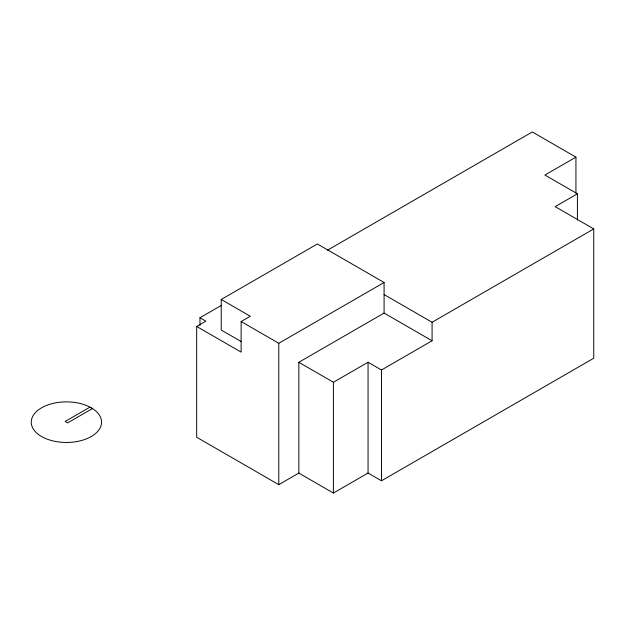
<?xml version="1.0" encoding="UTF-8"?>
<svg xmlns="http://www.w3.org/2000/svg" width="625" height="625" viewBox="0 0 625 625"><rect width="100%" height="100%" fill="white"/><g stroke="black" fill="none" stroke-linecap="round" stroke-linejoin="round"><path stroke-width="0.94" d="M241.312 341.633L221.234 330.047L221.234 299.469L317.367 243.969L384.086 282.492L384.086 313.07L432.078 340.773L432.078 322.266L593.75 228.922L593.75 358.234L381.469 480.789L368.055 473.047L333.406 493.047L298.836 473.086L278.789 484.664L196.672 437.25L196.672 326.453L205.844 321.156L199.961 317.758L199.961 325.516M199.961 317.758L221.484 305.336M327.477 250.195L532.297 131.953L575.938 157.148L575.938 193.117M89.945 407.148L65.164 421.453L67.648 422.891L92.43 408.586M196.672 326.453L241.125 352.117L241.125 321.547L250.297 316.25L221.234 299.469M575.938 157.148L544.914 175.055L577.406 193.812L577.406 220.062M241.125 321.547L278.789 343.289L384.086 282.492M577.406 193.812L555.172 206.648L593.75 228.922M298.836 473.086L298.836 362.289L384.086 313.07M298.836 362.289L333.406 382.25L368.055 362.25L381.469 369.992L432.078 340.773M384.086 294.562L432.078 322.266M381.469 369.992L381.469 480.789M368.055 362.25L368.055 473.047M333.406 382.25L333.406 493.047M278.789 343.289L278.789 484.664M91.266 407.82L87.812 406.07A35.156 20.297 0 0 0 32.086 417.781A35.156 20.297 0 0 0 74.016 441.984A35.156 20.297 0 0 0 94.297 409.812L91.266 407.82"/></g></svg>
